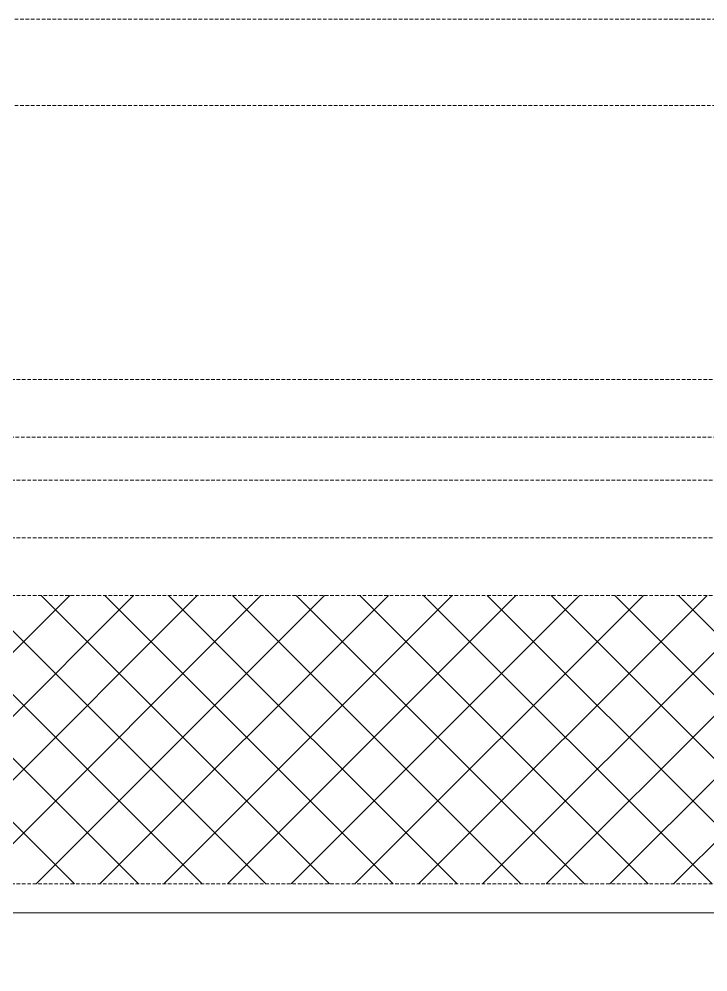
# Model space of a CAD drawing. Extents: x -1457 to 23780, y -2071 to 4205.
# Drawn here: x 15090.7 to 15138.4, y 2798.9 to 2865 of the extents above; entities that cross this region are included whole.
import ezdxf

# ---------------------------------------------------------------- set-up
doc = ezdxf.new("R2010")
doc.units = 0
doc.header["$MEASUREMENT"] = 0
doc.linetypes.add('HIDDEN', pattern=[0.375, 0.25, -0.125])
doc.layers.add('M-TEFRIS2-015', color=129, linetype='Continuous', lineweight=9)

msp = doc.modelspace()

# ---------------------------------------------------------------- hatches: boundary and pattern name
at = {"layer": 'M-TEFRIS2-015', "linetype": 'HIDDEN', "lineweight": 0}
h = msp.add_hatch(dxfattribs=at)
h.set_pattern_fill('ANSI37', color=256, scale=25, style=0)
h.set_pattern_definition([(45, (5945, 4e-12), (-2.2097087, 2.2097087), []), (135, (5945, 4e-12), (-2.2097087, -2.2097087), [])])
h.paths.add_polyline_path([(15172.5, 2805), (15050, 2805), (15050, 2825), (15172.5, 2825)])

# ---------------------------------------------------------------- linework, layer by layer
msp.add_line((14554.5, 2803), (15170.5, 2803), dxfattribs=at)
for points in [[(13012.5, 1124.327), (13012.5, 1124.327), (13012.5, 2865), (16712.5, 2865), (16712.493, 2206.394)], [(13012.5, 1124.327), (13012.5, 1124.327), (13012.5, 2865), (16712.5, 2865), (16712.493, 2206.394)], [(13018.5, 1124.327), (13018.5, 2859), (16706.5, 2859), (16706.5, 2206.394)], [(13018.5, 1124.327), (13018.5, 2859), (16706.5, 2859), (16706.5, 2206.394)], [(15050, 2839.999), (15300, 2840)], [(15043.188, 2836), (15306.812, 2836)], [(15300, 2825), (15300, 2833), (15050, 2833), (15050, 2825)], [(15050, 2829), (15300, 2829)], [(15048, 2819.3), (15048, 2803), (15050, 2803), (15170.5, 2803), (15170.5, 2743), (15254.5, 2743), (15254.5, 2803), (15300, 2803), (15302, 2803), (15302, 2819.3)]]:
    msp.add_lwpolyline(points, dxfattribs=at)
msp.add_lwpolyline([(15172.5, 2805), (15050, 2805), (15050, 2825), (15172.5, 2825)], close=True, dxfattribs=at)

doc.saveas('drawing.dxf')
